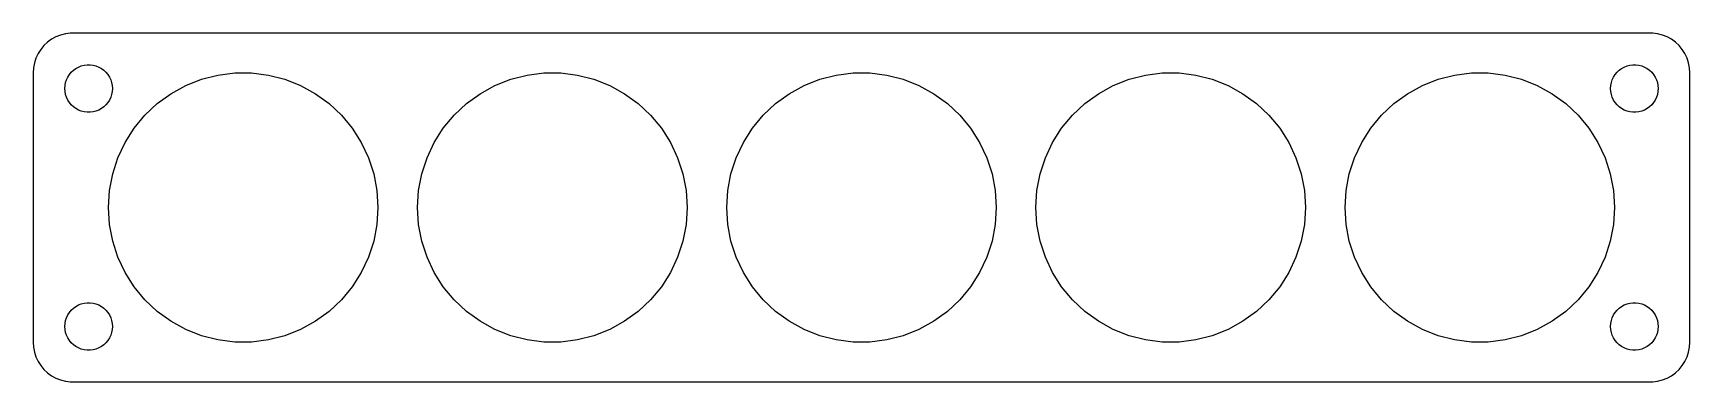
# Model space of a CAD drawing. Header units: metres. Extents: x -104 to 104, y -22 to 22.
import ezdxf

# ---------------------------------------------------------------- set-up
doc = ezdxf.new("R2010")
doc.units = ezdxf.units.M

msp = doc.modelspace()

# ---------------------------------------------------------------- linework, layer by layer
for p, q in [((-102.179, 21.2216), (-102.687, 20.8526)), ((-101.629, 21.5241), (-102.179, 21.2216)), ((-101.045, 21.7553), (-101.629, 21.5241)), ((-100.437, 21.9114), (-101.045, 21.7553)), ((-99.8139, 21.9901), (-100.437, 21.9114)), ((99.8139, 21.9901), (-99.8139, 21.9901)), ((100.437, 21.9114), (99.8139, 21.9901)), ((101.045, 21.7553), (100.437, 21.9114)), ((101.629, 21.5241), (101.045, 21.7553)), ((102.179, 21.2216), (101.629, 21.5241)), ((102.687, 20.8526), (102.179, 21.2216)), ((-104.149, 18.8406), (-104.343, 18.2434)), ((-103.882, 19.4088), (-104.149, 18.8406)), ((-103.545, 19.9389), (-103.882, 19.4088)), ((-103.145, 20.4227), (-103.545, 19.9389)), ((-102.687, 20.8526), (-103.145, 20.4227)), ((103.145, 20.4227), (102.687, 20.8526)), ((103.545, 19.9389), (103.145, 20.4227)), ((103.882, 19.4088), (103.545, 19.9389)), ((104.149, 18.8406), (103.882, 19.4088)), ((104.343, 18.2434), (104.149, 18.8406)), ((-104.461, 17.6267), (-104.5, 17)), ((-104.5, 17), (-104.5, -17)), ((-104.343, 18.2434), (-104.461, 17.6267)), ((-100.129, 16.4453), (-99.927, 16.7634)), ((-99.927, 16.7634), (-99.6869, 17.0536)), ((-99.6869, 17.0536), (-99.4123, 17.3115)), ((-99.4123, 17.3115), (-99.1075, 17.533)), ((-99.1075, 17.533), (-98.7773, 17.7145)), ((-98.7773, 17.7145), (-98.427, 17.8532)), ((-98.427, 17.8532), (-98.0621, 17.9469)), ((-98.0621, 17.9469), (-97.6884, 17.9941)), ((-97.6884, 17.9941), (-97.3116, 17.9941)), ((-97.3116, 17.9941), (-96.9379, 17.9469)), ((-96.9379, 17.9469), (-96.573, 17.8532)), ((-96.573, 17.8532), (-96.2227, 17.7145)), ((-96.2227, 17.7145), (-95.8925, 17.533)), ((-95.8925, 17.533), (-95.5877, 17.3115)), ((-95.5877, 17.3115), (-95.3131, 17.0536)), ((-95.3131, 17.0536), (-95.073, 16.7634)), ((-95.073, 16.7634), (-94.8711, 16.4453)), ((-81.1855, 16.6989), (-79.0674, 16.9664)), ((-79.0674, 16.9664), (-76.9326, 16.9664)), ((-76.9326, 16.9664), (-74.8145, 16.6989)), ((-42.1855, 16.6989), (-40.0674, 16.9664)), ((-40.0674, 16.9664), (-37.9326, 16.9664)), ((-37.9326, 16.9664), (-35.8145, 16.6989)), ((-3.18547, 16.6989), (-1.06743, 16.9664)), ((-1.06743, 16.9664), (1.06743, 16.9664)), ((1.06743, 16.9664), (3.18547, 16.6989)), ((35.8145, 16.6989), (37.9326, 16.9664)), ((37.9326, 16.9664), (40.0674, 16.9664)), ((40.0674, 16.9664), (42.1855, 16.6989)), ((74.8145, 16.6989), (76.9326, 16.9664)), ((76.9326, 16.9664), (79.0674, 16.9664)), ((79.0674, 16.9664), (81.1855, 16.6989)), ((94.8711, 16.4453), (95.073, 16.7634)), ((95.073, 16.7634), (95.3131, 17.0536)), ((95.3131, 17.0536), (95.5877, 17.3115)), ((95.5877, 17.3115), (95.8925, 17.533)), ((95.8925, 17.533), (96.2227, 17.7145)), ((96.2227, 17.7145), (96.573, 17.8532)), ((96.573, 17.8532), (96.9379, 17.9469)), ((96.9379, 17.9469), (97.3116, 17.9941)), ((97.3116, 17.9941), (97.6884, 17.9941)), ((97.6884, 17.9941), (98.0621, 17.9469)), ((98.0621, 17.9469), (98.427, 17.8532)), ((98.427, 17.8532), (98.7773, 17.7145)), ((98.7773, 17.7145), (99.1075, 17.533)), ((99.1075, 17.533), (99.4123, 17.3115)), ((99.4123, 17.3115), (99.6869, 17.0536)), ((99.6869, 17.0536), (99.927, 16.7634)), ((99.927, 16.7634), (100.129, 16.4453)), ((104.461, 17.6267), (104.343, 18.2434)), ((104.5, 17), (104.461, 17.6267)), ((104.5, -17), (104.5, 17)), ((-100.5, 15), (-100.476, 15.376)), ((-100.476, 14.624), (-100.5, 15)), ((-100.476, 15.376), (-100.406, 15.7461)), ((-100.406, 15.7461), (-100.289, 16.1044)), ((-100.289, 16.1044), (-100.129, 16.4453)), ((-94.8711, 16.4453), (-94.7107, 16.1044)), ((-94.7107, 16.1044), (-94.5943, 15.7461)), ((-94.5943, 15.7461), (-94.5237, 15.376)), ((-94.5237, 15.376), (-94.5, 15)), ((-94.5, 15), (-94.5237, 14.624)), ((-87.1091, 14.3536), (-85.2383, 15.382)), ((-85.2383, 15.382), (-83.2533, 16.168)), ((-83.2533, 16.168), (-81.1855, 16.6989)), ((-74.8145, 16.6989), (-72.7467, 16.168)), ((-72.7467, 16.168), (-70.7617, 15.382)), ((-70.7617, 15.382), (-68.8909, 14.3536)), ((-48.1091, 14.3536), (-46.2382, 15.382)), ((-46.2382, 15.382), (-44.2533, 16.168)), ((-44.2533, 16.168), (-42.1855, 16.6989)), ((-35.8145, 16.6989), (-33.7467, 16.168)), ((-33.7467, 16.168), (-31.7617, 15.382)), ((-31.7617, 15.382), (-29.8909, 14.3536)), ((-9.10905, 14.3536), (-7.23824, 15.382)), ((-7.23824, 15.382), (-5.25328, 16.168)), ((-5.25328, 16.168), (-3.18547, 16.6989)), ((3.18547, 16.6989), (5.25328, 16.168)), ((5.25328, 16.168), (7.23824, 15.382)), ((7.23824, 15.382), (9.10905, 14.3536)), ((29.8909, 14.3536), (31.7617, 15.382)), ((31.7617, 15.382), (33.7467, 16.168)), ((33.7467, 16.168), (35.8145, 16.6989)), ((42.1855, 16.6989), (44.2533, 16.168)), ((44.2533, 16.168), (46.2382, 15.382)), ((46.2382, 15.382), (48.1091, 14.3536)), ((68.8909, 14.3536), (70.7617, 15.382)), ((70.7617, 15.382), (72.7467, 16.168)), ((72.7467, 16.168), (74.8145, 16.6989)), ((81.1855, 16.6989), (83.2533, 16.168)), ((83.2533, 16.168), (85.2383, 15.382)), ((85.2383, 15.382), (87.1091, 14.3536)), ((94.5, 15), (94.5237, 15.376)), ((94.5237, 14.624), (94.5, 15)), ((94.5237, 15.376), (94.5943, 15.7461)), ((94.5943, 15.7461), (94.7107, 16.1044)), ((94.7107, 16.1044), (94.8711, 16.4453)), ((100.129, 16.4453), (100.289, 16.1044)), ((100.289, 16.1044), (100.406, 15.7461)), ((100.406, 15.7461), (100.476, 15.376)), ((100.476, 15.376), (100.5, 15)), ((100.5, 15), (100.476, 14.624)), ((-100.406, 14.2539), (-100.476, 14.624)), ((-100.289, 13.8956), (-100.406, 14.2539)), ((-100.129, 13.5547), (-100.289, 13.8956)), ((-99.927, 13.2366), (-100.129, 13.5547)), ((-99.6869, 12.9464), (-99.927, 13.2366)), ((-99.4123, 12.6884), (-99.6869, 12.9464)), ((-99.1075, 12.467), (-99.4123, 12.6884)), ((-95.5877, 12.6884), (-95.8925, 12.467)), ((-95.3131, 12.9464), (-95.5877, 12.6884)), ((-95.073, 13.2366), (-95.3131, 12.9464)), ((-94.8711, 13.5547), (-95.073, 13.2366)), ((-94.7107, 13.8956), (-94.8711, 13.5547)), ((-94.5943, 14.2539), (-94.7107, 13.8956)), ((-94.5237, 14.624), (-94.5943, 14.2539)), ((-90.3925, 11.6373), (-88.8362, 13.0987)), ((-88.8362, 13.0987), (-87.1091, 14.3536)), ((-68.8909, 14.3536), (-67.1638, 13.0987)), ((-67.1638, 13.0987), (-65.6075, 11.6373)), ((-51.3925, 11.6373), (-49.8362, 13.0987)), ((-49.8362, 13.0987), (-48.1091, 14.3536)), ((-29.8909, 14.3536), (-28.1638, 13.0987)), ((-28.1638, 13.0987), (-26.6075, 11.6373)), ((-12.3925, 11.6373), (-10.8362, 13.0987)), ((-10.8362, 13.0987), (-9.10905, 14.3536)), ((9.10905, 14.3536), (10.8362, 13.0987)), ((10.8362, 13.0987), (12.3925, 11.6373)), ((26.6075, 11.6373), (28.1638, 13.0987)), ((28.1638, 13.0987), (29.8909, 14.3536)), ((48.1091, 14.3536), (49.8362, 13.0987)), ((49.8362, 13.0987), (51.3925, 11.6373)), ((65.6075, 11.6373), (67.1638, 13.0987)), ((67.1638, 13.0987), (68.8909, 14.3536)), ((87.1091, 14.3536), (88.8362, 13.0987)), ((88.8362, 13.0987), (90.3925, 11.6373)), ((94.5943, 14.2539), (94.5237, 14.624)), ((94.7107, 13.8956), (94.5943, 14.2539)), ((94.8711, 13.5547), (94.7107, 13.8956)), ((95.073, 13.2366), (94.8711, 13.5547)), ((95.3131, 12.9464), (95.073, 13.2366)), ((95.5877, 12.6884), (95.3131, 12.9464)), ((95.8925, 12.467), (95.5877, 12.6884)), ((99.4123, 12.6884), (99.1075, 12.467)), ((99.6869, 12.9464), (99.4123, 12.6884)), ((99.927, 13.2366), (99.6869, 12.9464)), ((100.129, 13.5547), (99.927, 13.2366)), ((100.289, 13.8956), (100.129, 13.5547)), ((100.406, 14.2539), (100.289, 13.8956)), ((100.476, 14.624), (100.406, 14.2539)), ((-98.7773, 12.2855), (-99.1075, 12.467)), ((-98.427, 12.1468), (-98.7773, 12.2855)), ((-98.0621, 12.0531), (-98.427, 12.1468)), ((-97.6884, 12.0059), (-98.0621, 12.0531)), ((-97.3116, 12.0059), (-97.6884, 12.0059)), ((-96.9379, 12.0531), (-97.3116, 12.0059)), ((-96.573, 12.1468), (-96.9379, 12.0531)), ((-96.2227, 12.2855), (-96.573, 12.1468)), ((-95.8925, 12.467), (-96.2227, 12.2855)), ((-91.7533, 9.99234), (-90.3925, 11.6373)), ((-65.6075, 11.6373), (-64.2467, 9.99234)), ((-52.7533, 9.99234), (-51.3925, 11.6373)), ((-26.6075, 11.6373), (-25.2467, 9.99234)), ((-13.7533, 9.99234), (-12.3925, 11.6373)), ((12.3925, 11.6373), (13.7533, 9.99234)), ((25.2467, 9.99234), (26.6075, 11.6373)), ((51.3925, 11.6373), (52.7533, 9.99234)), ((64.2467, 9.99234), (65.6075, 11.6373)), ((90.3925, 11.6373), (91.7533, 9.99234)), ((96.2227, 12.2855), (95.8925, 12.467)), ((96.573, 12.1468), (96.2227, 12.2855)), ((96.9379, 12.0531), (96.573, 12.1468)), ((97.3116, 12.0059), (96.9379, 12.0531)), ((97.6884, 12.0059), (97.3116, 12.0059)), ((98.0621, 12.0531), (97.6884, 12.0059)), ((98.427, 12.1468), (98.0621, 12.0531)), ((98.7773, 12.2855), (98.427, 12.1468)), ((99.1075, 12.467), (98.7773, 12.2855)), ((-92.8972, 8.1898), (-91.7533, 9.99234)), ((-64.2467, 9.99234), (-63.1028, 8.1898)), ((-53.8972, 8.1898), (-52.7533, 9.99234)), ((-25.2467, 9.99234), (-24.1028, 8.1898)), ((-14.8972, 8.1898), (-13.7533, 9.99234)), ((13.7533, 9.99234), (14.8972, 8.1898)), ((24.1028, 8.1898), (25.2467, 9.99234)), ((52.7533, 9.99234), (53.8972, 8.1898)), ((63.1028, 8.1898), (64.2467, 9.99234)), ((91.7533, 9.99234), (92.8972, 8.1898)), ((-93.8062, 6.2581), (-92.8972, 8.1898)), ((-63.1028, 8.1898), (-62.1938, 6.2581)), ((-54.8062, 6.2581), (-53.8972, 8.1898)), ((-24.1028, 8.1898), (-23.1938, 6.2581)), ((-15.8062, 6.2581), (-14.8972, 8.1898)), ((14.8972, 8.1898), (15.8062, 6.2581)), ((23.1938, 6.2581), (24.1028, 8.1898)), ((53.8972, 8.1898), (54.8062, 6.2581)), ((62.1938, 6.2581), (63.1028, 8.1898)), ((92.8972, 8.1898), (93.8062, 6.2581)), ((-94.866, 2.13066), (-94.4659, 4.22772)), ((-94.4659, 4.22772), (-93.8062, 6.2581)), ((-62.1938, 6.2581), (-61.5341, 4.22772)), ((-61.5341, 4.22772), (-61.134, 2.13066)), ((-55.866, 2.13066), (-55.4659, 4.22772)), ((-55.4659, 4.22772), (-54.8062, 6.2581)), ((-23.1938, 6.2581), (-22.5341, 4.22772)), ((-22.5341, 4.22772), (-22.134, 2.13066)), ((-16.8659, 2.13066), (-16.4659, 4.22772)), ((-16.4659, 4.22772), (-15.8062, 6.2581)), ((15.8062, 6.2581), (16.4659, 4.22772)), ((16.4659, 4.22772), (16.8659, 2.13066)), ((22.134, 2.13066), (22.5341, 4.22772)), ((22.5341, 4.22772), (23.1938, 6.2581)), ((54.8062, 6.2581), (55.4659, 4.22772)), ((55.4659, 4.22772), (55.866, 2.13066)), ((61.134, 2.13066), (61.5341, 4.22772)), ((61.5341, 4.22772), (62.1938, 6.2581)), ((93.8062, 6.2581), (94.4659, 4.22772)), ((94.4659, 4.22772), (94.866, 2.13066)), ((-95, 0), (-94.866, 2.13066)), ((-61.134, 2.13066), (-61, 0)), ((-56, 0), (-55.866, 2.13066)), ((-22.134, 2.13066), (-22, 0)), ((-17, 0), (-16.8659, 2.13066)), ((16.8659, 2.13066), (17, 0)), ((22, 0), (22.134, 2.13066)), ((55.866, 2.13066), (56, 0)), ((61, 0), (61.134, 2.13066)), ((94.866, 2.13066), (95, 0)), ((-94.866, -2.13066), (-95, 0)), ((-61, 0), (-61.134, -2.13066)), ((-55.866, -2.13066), (-56, 0)), ((-22, 0), (-22.134, -2.13066)), ((-16.8659, -2.13066), (-17, 0)), ((17, 0), (16.8659, -2.13066)), ((22.134, -2.13066), (22, 0)), ((56, 0), (55.866, -2.13066)), ((61.134, -2.13066), (61, 0)), ((95, 0), (94.866, -2.13066)), ((-94.4659, -4.22772), (-94.866, -2.13066)), ((-61.134, -2.13066), (-61.5341, -4.22772)), ((-55.4659, -4.22772), (-55.866, -2.13066)), ((-22.134, -2.13066), (-22.5341, -4.22772)), ((-16.4659, -4.22772), (-16.8659, -2.13066)), ((16.8659, -2.13066), (16.4659, -4.22772)), ((22.5341, -4.22772), (22.134, -2.13066)), ((55.866, -2.13066), (55.4659, -4.22772)), ((61.5341, -4.22772), (61.134, -2.13066)), ((94.866, -2.13066), (94.4659, -4.22772)), ((-93.8062, -6.2581), (-94.4659, -4.22772)), ((-92.8972, -8.1898), (-93.8062, -6.2581)), ((-62.1938, -6.2581), (-63.1028, -8.1898)), ((-61.5341, -4.22772), (-62.1938, -6.2581)), ((-54.8062, -6.2581), (-55.4659, -4.22772)), ((-53.8972, -8.1898), (-54.8062, -6.2581)), ((-23.1938, -6.2581), (-24.1028, -8.1898)), ((-22.5341, -4.22772), (-23.1938, -6.2581)), ((-15.8062, -6.2581), (-16.4659, -4.22772)), ((-14.8972, -8.1898), (-15.8062, -6.2581)), ((15.8062, -6.2581), (14.8972, -8.1898)), ((16.4659, -4.22772), (15.8062, -6.2581)), ((23.1938, -6.2581), (22.5341, -4.22772)), ((24.1028, -8.1898), (23.1938, -6.2581)), ((54.8062, -6.2581), (53.8972, -8.1898)), ((55.4659, -4.22772), (54.8062, -6.2581)), ((62.1938, -6.2581), (61.5341, -4.22772)), ((63.1028, -8.1898), (62.1938, -6.2581)), ((93.8062, -6.2581), (92.8972, -8.1898)), ((94.4659, -4.22772), (93.8062, -6.2581)), ((-91.7533, -9.99234), (-92.8972, -8.1898)), ((-63.1028, -8.1898), (-64.2467, -9.99234)), ((-52.7533, -9.99234), (-53.8972, -8.1898)), ((-24.1028, -8.1898), (-25.2467, -9.99234)), ((-13.7533, -9.99234), (-14.8972, -8.1898)), ((14.8972, -8.1898), (13.7533, -9.99234)), ((25.2467, -9.99234), (24.1028, -8.1898)), ((53.8972, -8.1898), (52.7533, -9.99234)), ((64.2467, -9.99234), (63.1028, -8.1898)), ((92.8972, -8.1898), (91.7533, -9.99234)), ((-90.3925, -11.6373), (-91.7533, -9.99234)), ((-64.2467, -9.99234), (-65.6075, -11.6373)), ((-51.3925, -11.6373), (-52.7533, -9.99234)), ((-25.2467, -9.99234), (-26.6075, -11.6373)), ((-12.3925, -11.6373), (-13.7533, -9.99234)), ((13.7533, -9.99234), (12.3925, -11.6373)), ((26.6075, -11.6373), (25.2467, -9.99234)), ((52.7533, -9.99234), (51.3925, -11.6373)), ((65.6075, -11.6373), (64.2467, -9.99234)), ((91.7533, -9.99234), (90.3925, -11.6373)), ((-99.4123, -12.6884), (-99.1075, -12.467)), ((-99.1075, -12.467), (-98.7773, -12.2855)), ((-98.7773, -12.2855), (-98.427, -12.1468)), ((-98.427, -12.1468), (-98.0621, -12.0531)), ((-98.0621, -12.0531), (-97.6884, -12.0059)), ((-97.6884, -12.0059), (-97.3116, -12.0059)), ((-97.3116, -12.0059), (-96.9379, -12.0531)), ((-96.9379, -12.0531), (-96.573, -12.1468)), ((-96.573, -12.1468), (-96.2227, -12.2855)), ((-96.2227, -12.2855), (-95.8925, -12.467)), ((-95.8925, -12.467), (-95.5877, -12.6884)), ((-88.8362, -13.0987), (-90.3925, -11.6373)), ((-65.6075, -11.6373), (-67.1638, -13.0987)), ((-49.8362, -13.0987), (-51.3925, -11.6373)), ((-26.6075, -11.6373), (-28.1638, -13.0987)), ((-10.8362, -13.0987), (-12.3925, -11.6373)), ((12.3925, -11.6373), (10.8362, -13.0987)), ((28.1638, -13.0987), (26.6075, -11.6373)), ((51.3925, -11.6373), (49.8362, -13.0987)), ((67.1638, -13.0987), (65.6075, -11.6373)), ((90.3925, -11.6373), (88.8362, -13.0987)), ((95.5877, -12.6884), (95.8925, -12.467)), ((95.8925, -12.467), (96.2227, -12.2855)), ((96.2227, -12.2855), (96.573, -12.1468)), ((96.573, -12.1468), (96.9379, -12.0531)), ((96.9379, -12.0531), (97.3116, -12.0059)), ((97.3116, -12.0059), (97.6884, -12.0059)), ((97.6884, -12.0059), (98.0621, -12.0531)), ((98.0621, -12.0531), (98.427, -12.1468)), ((98.427, -12.1468), (98.7773, -12.2855)), ((98.7773, -12.2855), (99.1075, -12.467)), ((99.1075, -12.467), (99.4123, -12.6884)), ((-100.5, -15), (-100.476, -14.624)), ((-100.476, -14.624), (-100.406, -14.2539)), ((-100.406, -14.2539), (-100.289, -13.8956)), ((-100.289, -13.8956), (-100.129, -13.5547)), ((-100.129, -13.5547), (-99.927, -13.2366)), ((-99.927, -13.2366), (-99.6869, -12.9464)), ((-99.6869, -12.9464), (-99.4123, -12.6884)), ((-95.5877, -12.6884), (-95.3131, -12.9464)), ((-95.3131, -12.9464), (-95.073, -13.2366)), ((-95.073, -13.2366), (-94.8711, -13.5547)), ((-94.8711, -13.5547), (-94.7107, -13.8956)), ((-94.7107, -13.8956), (-94.5943, -14.2539)), ((-94.5943, -14.2539), (-94.5237, -14.624)), ((-94.5237, -14.624), (-94.5, -15)), ((-87.1091, -14.3536), (-88.8362, -13.0987)), ((-85.2383, -15.382), (-87.1091, -14.3536)), ((-68.8909, -14.3536), (-70.7617, -15.382)), ((-67.1638, -13.0987), (-68.8909, -14.3536)), ((-48.1091, -14.3536), (-49.8362, -13.0987)), ((-46.2382, -15.382), (-48.1091, -14.3536)), ((-29.8909, -14.3536), (-31.7617, -15.382)), ((-28.1638, -13.0987), (-29.8909, -14.3536)), ((-9.10905, -14.3536), (-10.8362, -13.0987)), ((-7.23824, -15.382), (-9.10905, -14.3536)), ((9.10905, -14.3536), (7.23824, -15.382)), ((10.8362, -13.0987), (9.10905, -14.3536)), ((29.8909, -14.3536), (28.1638, -13.0987)), ((31.7617, -15.382), (29.8909, -14.3536)), ((48.1091, -14.3536), (46.2382, -15.382)), ((49.8362, -13.0987), (48.1091, -14.3536)), ((68.8909, -14.3536), (67.1638, -13.0987)), ((70.7617, -15.382), (68.8909, -14.3536)), ((87.1091, -14.3536), (85.2383, -15.382)), ((88.8362, -13.0987), (87.1091, -14.3536)), ((94.5, -15), (94.5237, -14.624)), ((94.5237, -14.624), (94.5943, -14.2539)), ((94.5943, -14.2539), (94.7107, -13.8956)), ((94.7107, -13.8956), (94.8711, -13.5547)), ((94.8711, -13.5547), (95.073, -13.2366)), ((95.073, -13.2366), (95.3131, -12.9464)), ((95.3131, -12.9464), (95.5877, -12.6884)), ((99.4123, -12.6884), (99.6869, -12.9464)), ((99.6869, -12.9464), (99.927, -13.2366)), ((99.927, -13.2366), (100.129, -13.5547)), ((100.129, -13.5547), (100.289, -13.8956)), ((100.289, -13.8956), (100.406, -14.2539)), ((100.406, -14.2539), (100.476, -14.624)), ((100.476, -14.624), (100.5, -15)), ((-100.476, -15.376), (-100.5, -15)), ((-100.406, -15.7461), (-100.476, -15.376)), ((-100.289, -16.1044), (-100.406, -15.7461)), ((-100.129, -16.4453), (-100.289, -16.1044)), ((-99.927, -16.7634), (-100.129, -16.4453)), ((-94.8711, -16.4453), (-95.073, -16.7634)), ((-94.7107, -16.1044), (-94.8711, -16.4453)), ((-94.5943, -15.7461), (-94.7107, -16.1044)), ((-94.5237, -15.376), (-94.5943, -15.7461)), ((-94.5, -15), (-94.5237, -15.376)), ((-83.2533, -16.168), (-85.2383, -15.382)), ((-81.1855, -16.6989), (-83.2533, -16.168)), ((-79.0674, -16.9664), (-81.1855, -16.6989)), ((-74.8145, -16.6989), (-76.9326, -16.9664)), ((-72.7467, -16.168), (-74.8145, -16.6989)), ((-70.7617, -15.382), (-72.7467, -16.168)), ((-44.2533, -16.168), (-46.2382, -15.382)), ((-42.1855, -16.6989), (-44.2533, -16.168)), ((-40.0674, -16.9664), (-42.1855, -16.6989)), ((-35.8145, -16.6989), (-37.9326, -16.9664)), ((-33.7467, -16.168), (-35.8145, -16.6989)), ((-31.7617, -15.382), (-33.7467, -16.168)), ((-5.25328, -16.168), (-7.23824, -15.382)), ((-3.18547, -16.6989), (-5.25328, -16.168)), ((-1.06743, -16.9664), (-3.18547, -16.6989)), ((3.18547, -16.6989), (1.06743, -16.9664)), ((5.25328, -16.168), (3.18547, -16.6989)), ((7.23824, -15.382), (5.25328, -16.168)), ((33.7467, -16.168), (31.7617, -15.382)), ((35.8145, -16.6989), (33.7467, -16.168)), ((37.9326, -16.9664), (35.8145, -16.6989)), ((42.1855, -16.6989), (40.0674, -16.9664)), ((44.2533, -16.168), (42.1855, -16.6989)), ((46.2382, -15.382), (44.2533, -16.168)), ((72.7467, -16.168), (70.7617, -15.382)), ((74.8145, -16.6989), (72.7467, -16.168)), ((76.9326, -16.9664), (74.8145, -16.6989)), ((81.1855, -16.6989), (79.0674, -16.9664)), ((83.2533, -16.168), (81.1855, -16.6989)), ((85.2383, -15.382), (83.2533, -16.168)), ((94.5237, -15.376), (94.5, -15)), ((94.5943, -15.7461), (94.5237, -15.376)), ((94.7107, -16.1044), (94.5943, -15.7461)), ((94.8711, -16.4453), (94.7107, -16.1044)), ((95.073, -16.7634), (94.8711, -16.4453)), ((100.129, -16.4453), (99.927, -16.7634)), ((100.289, -16.1044), (100.129, -16.4453)), ((100.406, -15.7461), (100.289, -16.1044)), ((100.476, -15.376), (100.406, -15.7461)), ((100.5, -15), (100.476, -15.376)), ((-104.5, -17), (-104.461, -17.6267)), ((-104.461, -17.6267), (-104.343, -18.2434)), ((-104.343, -18.2434), (-104.149, -18.8406)), ((-99.6869, -17.0536), (-99.927, -16.7634)), ((-99.4123, -17.3115), (-99.6869, -17.0536)), ((-99.1075, -17.533), (-99.4123, -17.3115)), ((-98.7773, -17.7145), (-99.1075, -17.533)), ((-98.427, -17.8532), (-98.7773, -17.7145)), ((-98.0621, -17.9469), (-98.427, -17.8532)), ((-97.6884, -17.9941), (-98.0621, -17.9469)), ((-97.3116, -17.9941), (-97.6884, -17.9941)), ((-96.9379, -17.9469), (-97.3116, -17.9941)), ((-96.573, -17.8532), (-96.9379, -17.9469)), ((-96.2227, -17.7145), (-96.573, -17.8532)), ((-95.8925, -17.533), (-96.2227, -17.7145)), ((-95.5877, -17.3115), (-95.8925, -17.533)), ((-95.3131, -17.0536), (-95.5877, -17.3115)), ((-95.073, -16.7634), (-95.3131, -17.0536)), ((-76.9326, -16.9664), (-79.0674, -16.9664)), ((-37.9326, -16.9664), (-40.0674, -16.9664)), ((1.06743, -16.9664), (-1.06743, -16.9664)), ((40.0674, -16.9664), (37.9326, -16.9664)), ((79.0674, -16.9664), (76.9326, -16.9664)), ((95.3131, -17.0536), (95.073, -16.7634)), ((95.5877, -17.3115), (95.3131, -17.0536)), ((95.8925, -17.533), (95.5877, -17.3115)), ((96.2227, -17.7145), (95.8925, -17.533)), ((96.573, -17.8532), (96.2227, -17.7145)), ((96.9379, -17.9469), (96.573, -17.8532)), ((97.3116, -17.9941), (96.9379, -17.9469)), ((97.6884, -17.9941), (97.3116, -17.9941)), ((98.0621, -17.9469), (97.6884, -17.9941)), ((98.427, -17.8532), (98.0621, -17.9469)), ((98.7773, -17.7145), (98.427, -17.8532)), ((99.1075, -17.533), (98.7773, -17.7145)), ((99.4123, -17.3115), (99.1075, -17.533)), ((99.6869, -17.0536), (99.4123, -17.3115)), ((99.927, -16.7634), (99.6869, -17.0536)), ((104.149, -18.8406), (104.343, -18.2434)), ((104.343, -18.2434), (104.461, -17.6267)), ((104.461, -17.6267), (104.5, -17)), ((-104.149, -18.8406), (-103.882, -19.4088)), ((-103.882, -19.4088), (-103.545, -19.9389)), ((-103.545, -19.9389), (-103.145, -20.4227)), ((-103.145, -20.4227), (-102.687, -20.8526)), ((-102.687, -20.8526), (-102.179, -21.2216)), ((102.179, -21.2216), (102.687, -20.8526)), ((102.687, -20.8526), (103.145, -20.4227)), ((103.145, -20.4227), (103.545, -19.9389)), ((103.545, -19.9389), (103.882, -19.4088)), ((103.882, -19.4088), (104.149, -18.8406)), ((-102.179, -21.2216), (-101.629, -21.5241)), ((-101.629, -21.5241), (-101.045, -21.7553)), ((-101.045, -21.7553), (-100.437, -21.9114)), ((-100.437, -21.9114), (-99.8139, -21.9901)), ((-99.8139, -21.9901), (99.8139, -21.9901)), ((99.8139, -21.9901), (100.437, -21.9114)), ((100.437, -21.9114), (101.045, -21.7553)), ((101.045, -21.7553), (101.629, -21.5241)), ((101.629, -21.5241), (102.179, -21.2216))]:
    msp.add_line(p, q)

doc.saveas('drawing.dxf')
